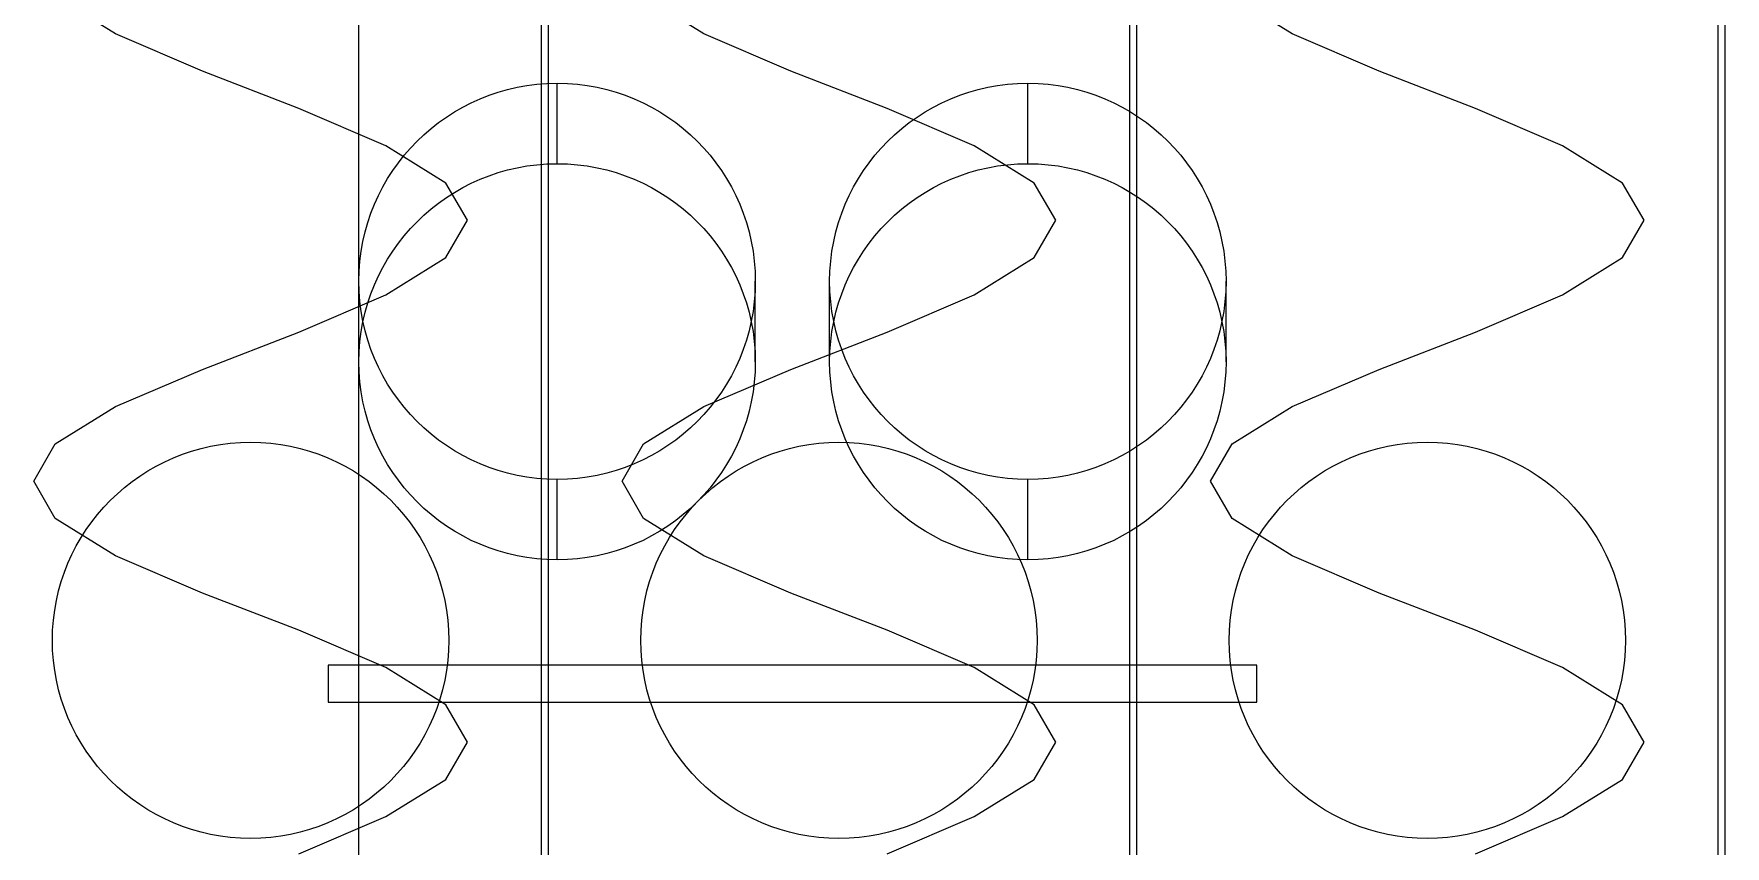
# Model space of a CAD drawing. Header units: metres. Extents: x -14 to 954, y -39 to 888.
# Drawn here: x 297.5 to 570.6, y 306.8 to 438 of the extents above; entities that cross this region are included whole.
import ezdxf

# ---------------------------------------------------------------- set-up
doc = ezdxf.new("R2010")
doc.units = ezdxf.units.M
for name, color, linetype in [('01_CHASIS_PTR_SOLDADO', 4, 'Continuous'), ('07_CHAROLAS_Y_CANALES', 5, 'Continuous'), ('08_RESORTES_HELICOIDALES', 1, 'Continuous'), ('11_CONSOLA_MANOMETROS_PRESOSTATO', 4, 'Continuous'), ('18_BEBIDAS_AGUAS_REFRESCOS_CENTRO', 3, 'Continuous')]:
    doc.layers.add(name, color=color, linetype=linetype)

msp = doc.modelspace()

# ---------------------------------------------------------------- linework, layer by layer
at = {"layer": '01_CHASIS_PTR_SOLDADO'}
for p in [(350, 260), (350, 260, 38.1)]:
    msp.add_line(p, (350, 841.9), dxfattribs=at)
at = {"layer": '07_CHAROLAS_Y_CANALES'}
for p, q in [((379.4, 800, 551.5), (379.4, 150, 551.5)), ((379.4, 800, 611.5), (379.4, 150, 611.5)), ((379.4, 800, 751.5), (379.4, 150, 751.5)), ((379.4, 800, 811.5), (379.4, 150, 811.5)), ((379.4, 800, 951.5), (379.4, 150, 951.5)), ((379.4, 800, 1011.5), (379.4, 150, 1011.5)), ((379.4, 800, 1151.5), (379.4, 150, 1151.5)), ((379.4, 800, 1211.5), (379.4, 150, 1211.5)), ((379.4, 800, 1351.5), (379.4, 150, 1351.5)), ((379.4, 800, 1411.5), (379.4, 150, 1411.5)), ((379.4, 800, 1551.5), (379.4, 150, 1551.5)), ((379.4, 800, 1611.5), (379.4, 150, 1611.5)), ((380.6, 150, 551.5), (380.6, 800, 551.5)), ((380.6, 150, 611.5), (380.6, 800, 551.5)), ((380.6, 150, 751.5), (380.6, 800, 751.5)), ((380.6, 150, 811.5), (380.6, 800, 751.5)), ((380.6, 150, 951.5), (380.6, 800, 951.5)), ((380.6, 150, 1011.5), (380.6, 800, 951.5)), ((380.6, 150, 1151.5), (380.6, 800, 1151.5)), ((380.6, 150, 1211.5), (380.6, 800, 1151.5)), ((380.6, 150, 1351.5), (380.6, 800, 1351.5)), ((380.6, 150, 1411.5), (380.6, 800, 1351.5)), ((380.6, 150, 1551.5), (380.6, 800, 1551.5)), ((380.6, 150, 1611.5), (380.6, 800, 1551.5)), ((474.4, 800, 551.5), (474.4, 150, 551.5)), ((474.4, 800, 611.5), (474.4, 150, 611.5)), ((474.4, 800, 751.5), (474.4, 150, 751.5)), ((474.4, 800, 811.5), (474.4, 150, 811.5)), ((474.4, 800, 951.5), (474.4, 150, 951.5)), ((474.4, 800, 1011.5), (474.4, 150, 1011.5)), ((474.4, 800, 1151.5), (474.4, 150, 1151.5)), ((474.4, 800, 1211.5), (474.4, 150, 1211.5)), ((474.4, 800, 1351.5), (474.4, 150, 1351.5)), ((474.4, 800, 1411.5), (474.4, 150, 1411.5)), ((474.4, 800, 1551.5), (474.4, 150, 1551.5)), ((474.4, 800, 1611.5), (474.4, 150, 1611.5)), ((475.6, 150, 551.5), (475.6, 800, 551.5)), ((475.6, 150, 611.5), (475.6, 800, 551.5)), ((475.6, 150, 751.5), (475.6, 800, 751.5)), ((475.6, 150, 811.5), (475.6, 800, 751.5)), ((475.6, 150, 951.5), (475.6, 800, 951.5)), ((475.6, 150, 1011.5), (475.6, 800, 951.5)), ((475.6, 150, 1151.5), (475.6, 800, 1151.5)), ((475.6, 150, 1211.5), (475.6, 800, 1151.5)), ((475.6, 150, 1351.5), (475.6, 800, 1351.5)), ((475.6, 150, 1411.5), (475.6, 800, 1351.5)), ((475.6, 150, 1551.5), (475.6, 800, 1551.5)), ((475.6, 150, 1611.5), (475.6, 800, 1551.5)), ((569.4, 800, 551.5), (569.4, 150, 551.5)), ((569.4, 800, 611.5), (569.4, 150, 611.5)), ((569.4, 800, 751.5), (569.4, 150, 751.5)), ((569.4, 800, 811.5), (569.4, 150, 811.5)), ((569.4, 800, 951.5), (569.4, 150, 951.5)), ((569.4, 800, 1011.5), (569.4, 150, 1011.5)), ((569.4, 800, 1151.5), (569.4, 150, 1151.5)), ((569.4, 800, 1211.5), (569.4, 150, 1211.5)), ((569.4, 800, 1351.5), (569.4, 150, 1351.5)), ((569.4, 800, 1411.5), (569.4, 150, 1411.5)), ((569.4, 800, 1551.5), (569.4, 150, 1551.5)), ((569.4, 800, 1611.5), (569.4, 150, 1611.5)), ((570.6, 150, 551.5), (570.6, 800, 551.5)), ((570.6, 150, 611.5), (570.6, 800, 551.5)), ((570.6, 150, 751.5), (570.6, 800, 751.5)), ((570.6, 150, 811.5), (570.6, 800, 751.5)), ((570.6, 150, 951.5), (570.6, 800, 951.5)), ((570.6, 150, 1011.5), (570.6, 800, 951.5)), ((570.6, 150, 1151.5), (570.6, 800, 1151.5)), ((570.6, 150, 1211.5), (570.6, 800, 1151.5)), ((570.6, 150, 1351.5), (570.6, 800, 1351.5)), ((570.6, 150, 1411.5), (570.6, 800, 1351.5)), ((570.6, 150, 1551.5), (570.6, 800, 1551.5)), ((570.6, 150, 1611.5), (570.6, 800, 1551.5))]:
    msp.add_line(p, q, dxfattribs=at)
at = {"layer": '08_RESORTES_HELICOIDALES'}
for p, q in [((310.68, 437.96, 616.36), (300.97, 443.98, 604.19)), ((310.68, 437.96, 816.36), (300.97, 443.98, 804.19)), ((310.68, 437.96, 1016.36), (300.97, 443.98, 1004.19)), ((310.68, 437.96, 1216.36), (300.97, 443.98, 1204.19)), ((310.68, 437.96, 1416.36), (300.97, 443.98, 1404.19)), ((310.68, 437.96, 1616.36), (300.97, 443.98, 1604.19)), ((405.68, 437.96, 616.36), (395.97, 443.98, 604.19)), ((405.68, 437.96, 816.36), (395.97, 443.98, 804.19)), ((405.68, 437.96, 1016.36), (395.97, 443.98, 1004.19)), ((405.68, 437.96, 1216.36), (395.97, 443.98, 1204.19)), ((405.68, 437.96, 1416.36), (395.97, 443.98, 1404.19)), ((405.68, 437.96, 1616.36), (395.97, 443.98, 1604.19)), ((500.68, 437.96, 616.36), (490.97, 443.98, 604.19)), ((500.68, 437.96, 816.36), (490.97, 443.98, 804.19)), ((500.68, 437.96, 1016.36), (490.97, 443.98, 1004.19)), ((500.68, 437.96, 1216.36), (490.97, 443.98, 1204.19)), ((500.68, 437.96, 1416.36), (490.97, 443.98, 1404.19)), ((500.68, 437.96, 1616.36), (490.97, 443.98, 1604.19)), ((324.71, 431.94, 623.12), (310.68, 437.96, 616.36)), ((324.71, 431.94, 823.12), (310.68, 437.96, 816.36)), ((324.71, 431.94, 1023.12), (310.68, 437.96, 1016.36)), ((324.71, 431.94, 1223.12), (310.68, 437.96, 1216.36)), ((324.71, 431.94, 1423.12), (310.68, 437.96, 1416.36)), ((324.71, 431.94, 1623.12), (310.68, 437.96, 1616.36)), ((419.71, 431.94, 623.12), (405.68, 437.96, 616.36)), ((419.71, 431.94, 823.12), (405.68, 437.96, 816.36)), ((419.71, 431.94, 1023.12), (405.68, 437.96, 1016.36)), ((419.71, 431.94, 1223.12), (405.68, 437.96, 1216.36)), ((419.71, 431.94, 1423.12), (405.68, 437.96, 1416.36)), ((419.71, 431.94, 1623.12), (405.68, 437.96, 1616.36)), ((514.71, 431.94, 623.12), (500.68, 437.96, 616.36)), ((514.71, 431.94, 823.12), (500.68, 437.96, 816.36)), ((514.71, 431.94, 1023.12), (500.68, 437.96, 1016.36)), ((514.71, 431.94, 1223.12), (500.68, 437.96, 1216.36)), ((514.71, 431.94, 1423.12), (500.68, 437.96, 1416.36)), ((514.71, 431.94, 1623.12), (500.68, 437.96, 1616.36)), ((340.29, 425.92, 623.12), (324.71, 431.94, 623.12)), ((340.29, 425.92, 823.12), (324.71, 431.94, 823.12)), ((340.29, 425.92, 1023.12), (324.71, 431.94, 1023.12)), ((340.29, 425.92, 1223.12), (324.71, 431.94, 1223.12)), ((340.29, 425.92, 1423.12), (324.71, 431.94, 1423.12)), ((340.29, 425.92, 1623.12), (324.71, 431.94, 1623.12)), ((435.29, 425.92, 623.12), (419.71, 431.94, 623.12)), ((435.29, 425.92, 823.12), (419.71, 431.94, 823.12)), ((435.29, 425.92, 1023.12), (419.71, 431.94, 1023.12)), ((435.29, 425.92, 1223.12), (419.71, 431.94, 1223.12)), ((435.29, 425.92, 1423.12), (419.71, 431.94, 1423.12)), ((435.29, 425.92, 1623.12), (419.71, 431.94, 1623.12)), ((530.29, 425.92, 623.12), (514.71, 431.94, 623.12)), ((530.29, 425.92, 823.12), (514.71, 431.94, 823.12)), ((530.29, 425.92, 1023.12), (514.71, 431.94, 1023.12)), ((530.29, 425.92, 1223.12), (514.71, 431.94, 1223.12)), ((530.29, 425.92, 1423.12), (514.71, 431.94, 1423.12)), ((530.29, 425.92, 1623.12), (514.71, 431.94, 1623.12)), ((354.32, 419.9, 616.36), (340.29, 425.92, 623.12)), ((354.32, 419.9, 816.36), (340.29, 425.92, 823.12)), ((354.32, 419.9, 1016.36), (340.29, 425.92, 1023.12)), ((354.32, 419.9, 1216.36), (340.29, 425.92, 1223.12)), ((354.32, 419.9, 1416.36), (340.29, 425.92, 1423.12)), ((354.32, 419.9, 1616.36), (340.29, 425.92, 1623.12)), ((449.32, 419.9, 616.36), (435.29, 425.92, 623.12)), ((449.32, 419.9, 816.36), (435.29, 425.92, 823.12)), ((449.32, 419.9, 1016.36), (435.29, 425.92, 1023.12)), ((449.32, 419.9, 1216.36), (435.29, 425.92, 1223.12)), ((449.32, 419.9, 1416.36), (435.29, 425.92, 1423.12)), ((449.32, 419.9, 1616.36), (435.29, 425.92, 1623.12)), ((544.32, 419.9, 616.36), (530.29, 425.92, 623.12)), ((544.32, 419.9, 816.36), (530.29, 425.92, 823.12)), ((544.32, 419.9, 1016.36), (530.29, 425.92, 1023.12)), ((544.32, 419.9, 1216.36), (530.29, 425.92, 1223.12)), ((544.32, 419.9, 1416.36), (530.29, 425.92, 1423.12)), ((544.32, 419.9, 1616.36), (530.29, 425.92, 1623.12)), ((364.03, 413.88, 604.19), (354.32, 419.9, 616.36)), ((364.03, 413.88, 804.19), (354.32, 419.9, 816.36)), ((364.03, 413.88, 1004.19), (354.32, 419.9, 1016.36)), ((364.03, 413.88, 1204.19), (354.32, 419.9, 1216.36)), ((364.03, 413.88, 1404.19), (354.32, 419.9, 1416.36)), ((364.03, 413.88, 1604.19), (354.32, 419.9, 1616.36)), ((459.03, 413.88, 604.19), (449.32, 419.9, 616.36)), ((459.03, 413.88, 804.19), (449.32, 419.9, 816.36)), ((459.03, 413.88, 1004.19), (449.32, 419.9, 1016.36)), ((459.03, 413.88, 1204.19), (449.32, 419.9, 1216.36)), ((459.03, 413.88, 1404.19), (449.32, 419.9, 1416.36)), ((459.03, 413.88, 1604.19), (449.32, 419.9, 1616.36)), ((554.03, 413.88, 604.19), (544.32, 419.9, 616.36)), ((554.03, 413.88, 804.19), (544.32, 419.9, 816.36)), ((554.03, 413.88, 1004.19), (544.32, 419.9, 1016.36)), ((554.03, 413.88, 1204.19), (544.32, 419.9, 1216.36)), ((554.03, 413.88, 1404.19), (544.32, 419.9, 1416.36)), ((554.03, 413.88, 1604.19), (544.32, 419.9, 1616.36)), ((367.5, 407.86, 589), (364.03, 413.88, 604.19)), ((367.5, 407.86, 789), (364.03, 413.88, 804.19)), ((367.5, 407.86, 989), (364.03, 413.88, 1004.19)), ((367.5, 407.86, 1189), (364.03, 413.88, 1204.19)), ((367.5, 407.86, 1389), (364.03, 413.88, 1404.19)), ((367.5, 407.86, 1589), (364.03, 413.88, 1604.19)), ((462.5, 407.86, 589), (459.03, 413.88, 604.19)), ((462.5, 407.86, 789), (459.03, 413.88, 804.19)), ((462.5, 407.86, 989), (459.03, 413.88, 1004.19)), ((462.5, 407.86, 1189), (459.03, 413.88, 1204.19)), ((462.5, 407.86, 1389), (459.03, 413.88, 1404.19)), ((462.5, 407.86, 1589), (459.03, 413.88, 1604.19)), ((557.5, 407.86, 589), (554.03, 413.88, 604.19)), ((557.5, 407.86, 789), (554.03, 413.88, 804.19)), ((557.5, 407.86, 989), (554.03, 413.88, 1004.19)), ((557.5, 407.86, 1189), (554.03, 413.88, 1204.19)), ((557.5, 407.86, 1389), (554.03, 413.88, 1404.19)), ((557.5, 407.86, 1589), (554.03, 413.88, 1604.19)), ((364.03, 401.84, 573.81), (367.5, 407.86, 589)), ((364.03, 401.84, 773.81), (367.5, 407.86, 789)), ((364.03, 401.84, 973.81), (367.5, 407.86, 989)), ((364.03, 401.84, 1173.81), (367.5, 407.86, 1189)), ((364.03, 401.84, 1373.81), (367.5, 407.86, 1389)), ((364.03, 401.84, 1573.81), (367.5, 407.86, 1589)), ((459.03, 401.84, 573.81), (462.5, 407.86, 589)), ((459.03, 401.84, 773.81), (462.5, 407.86, 789)), ((459.03, 401.84, 973.81), (462.5, 407.86, 989)), ((459.03, 401.84, 1173.81), (462.5, 407.86, 1189)), ((459.03, 401.84, 1373.81), (462.5, 407.86, 1389)), ((459.03, 401.84, 1573.81), (462.5, 407.86, 1589)), ((554.03, 401.84, 573.81), (557.5, 407.86, 589)), ((554.03, 401.84, 773.81), (557.5, 407.86, 789)), ((554.03, 401.84, 973.81), (557.5, 407.86, 989)), ((554.03, 401.84, 1173.81), (557.5, 407.86, 1189)), ((554.03, 401.84, 1373.81), (557.5, 407.86, 1389)), ((554.03, 401.84, 1573.81), (557.5, 407.86, 1589)), ((354.32, 395.82, 561.64), (364.03, 401.84, 573.81)), ((354.32, 395.82, 761.64), (364.03, 401.84, 773.81)), ((354.32, 395.82, 961.64), (364.03, 401.84, 973.81)), ((354.32, 395.82, 1161.64), (364.03, 401.84, 1173.81)), ((354.32, 395.82, 1361.64), (364.03, 401.84, 1373.81)), ((354.32, 395.82, 1561.64), (364.03, 401.84, 1573.81)), ((449.32, 395.82, 561.64), (459.03, 401.84, 573.81)), ((449.32, 395.82, 761.64), (459.03, 401.84, 773.81)), ((449.32, 395.82, 961.64), (459.03, 401.84, 973.81)), ((449.32, 395.82, 1161.64), (459.03, 401.84, 1173.81)), ((449.32, 395.82, 1361.64), (459.03, 401.84, 1373.81)), ((449.32, 395.82, 1561.64), (459.03, 401.84, 1573.81)), ((544.32, 395.82, 561.64), (554.03, 401.84, 573.81)), ((544.32, 395.82, 761.64), (554.03, 401.84, 773.81)), ((544.32, 395.82, 961.64), (554.03, 401.84, 973.81)), ((544.32, 395.82, 1161.64), (554.03, 401.84, 1173.81)), ((544.32, 395.82, 1361.64), (554.03, 401.84, 1373.81)), ((544.32, 395.82, 1561.64), (554.03, 401.84, 1573.81)), ((340.29, 389.8, 554.88), (354.32, 395.82, 561.64)), ((340.29, 389.8, 754.88), (354.32, 395.82, 761.64)), ((340.29, 389.8, 954.88), (354.32, 395.82, 961.64)), ((340.29, 389.8, 1154.88), (354.32, 395.82, 1161.64)), ((340.29, 389.8, 1354.88), (354.32, 395.82, 1361.64)), ((340.29, 389.8, 1554.88), (354.32, 395.82, 1561.64)), ((435.29, 389.8, 554.88), (449.32, 395.82, 561.64)), ((435.29, 389.8, 754.88), (449.32, 395.82, 761.64)), ((435.29, 389.8, 954.88), (449.32, 395.82, 961.64)), ((435.29, 389.8, 1154.88), (449.32, 395.82, 1161.64)), ((435.29, 389.8, 1354.88), (449.32, 395.82, 1361.64)), ((435.29, 389.8, 1554.88), (449.32, 395.82, 1561.64)), ((530.29, 389.8, 554.88), (544.32, 395.82, 561.64)), ((530.29, 389.8, 754.88), (544.32, 395.82, 761.64)), ((530.29, 389.8, 954.88), (544.32, 395.82, 961.64)), ((530.29, 389.8, 1154.88), (544.32, 395.82, 1161.64)), ((530.29, 389.8, 1354.88), (544.32, 395.82, 1361.64)), ((530.29, 389.8, 1554.88), (544.32, 395.82, 1561.64)), ((324.71, 383.78, 554.88), (340.29, 389.8, 554.88)), ((324.71, 383.78, 754.88), (340.29, 389.8, 754.88)), ((324.71, 383.78, 954.88), (340.29, 389.8, 954.88)), ((324.71, 383.78, 1154.88), (340.29, 389.8, 1154.88)), ((324.71, 383.78, 1354.88), (340.29, 389.8, 1354.88)), ((324.71, 383.78, 1554.88), (340.29, 389.8, 1554.88)), ((419.71, 383.78, 554.88), (435.29, 389.8, 554.88)), ((419.71, 383.78, 754.88), (435.29, 389.8, 754.88)), ((419.71, 383.78, 954.88), (435.29, 389.8, 954.88)), ((419.71, 383.78, 1154.88), (435.29, 389.8, 1154.88)), ((419.71, 383.78, 1354.88), (435.29, 389.8, 1354.88)), ((419.71, 383.78, 1554.88), (435.29, 389.8, 1554.88)), ((514.71, 383.78, 554.88), (530.29, 389.8, 554.88)), ((514.71, 383.78, 754.88), (530.29, 389.8, 754.88)), ((514.71, 383.78, 954.88), (530.29, 389.8, 954.88)), ((514.71, 383.78, 1154.88), (530.29, 389.8, 1154.88)), ((514.71, 383.78, 1354.88), (530.29, 389.8, 1354.88)), ((514.71, 383.78, 1554.88), (530.29, 389.8, 1554.88)), ((310.68, 377.76, 561.64), (324.71, 383.78, 554.88)), ((310.68, 377.76, 761.64), (324.71, 383.78, 754.88)), ((310.68, 377.76, 961.64), (324.71, 383.78, 954.88)), ((310.68, 377.76, 1161.64), (324.71, 383.78, 1154.88)), ((310.68, 377.76, 1361.64), (324.71, 383.78, 1354.88)), ((310.68, 377.76, 1561.64), (324.71, 383.78, 1554.88)), ((405.68, 377.76, 561.64), (419.71, 383.78, 554.88)), ((405.68, 377.76, 761.64), (419.71, 383.78, 754.88)), ((405.68, 377.76, 961.64), (419.71, 383.78, 954.88)), ((405.68, 377.76, 1161.64), (419.71, 383.78, 1154.88)), ((405.68, 377.76, 1361.64), (419.71, 383.78, 1354.88)), ((405.68, 377.76, 1561.64), (419.71, 383.78, 1554.88)), ((500.68, 377.76, 561.64), (514.71, 383.78, 554.88)), ((500.68, 377.76, 761.64), (514.71, 383.78, 754.88)), ((500.68, 377.76, 961.64), (514.71, 383.78, 954.88)), ((500.68, 377.76, 1161.64), (514.71, 383.78, 1154.88)), ((500.68, 377.76, 1361.64), (514.71, 383.78, 1354.88)), ((500.68, 377.76, 1561.64), (514.71, 383.78, 1554.88)), ((300.97, 371.73, 573.81), (310.68, 377.76, 561.64)), ((300.97, 371.73, 773.81), (310.68, 377.76, 761.64)), ((300.97, 371.73, 973.81), (310.68, 377.76, 961.64)), ((300.97, 371.73, 1173.81), (310.68, 377.76, 1161.64)), ((300.97, 371.73, 1373.81), (310.68, 377.76, 1361.64)), ((300.97, 371.73, 1573.81), (310.68, 377.76, 1561.64)), ((395.97, 371.73, 573.81), (405.68, 377.76, 561.64)), ((395.97, 371.73, 773.81), (405.68, 377.76, 761.64)), ((395.97, 371.73, 973.81), (405.68, 377.76, 961.64)), ((395.97, 371.73, 1173.81), (405.68, 377.76, 1161.64)), ((395.97, 371.73, 1373.81), (405.68, 377.76, 1361.64)), ((395.97, 371.73, 1573.81), (405.68, 377.76, 1561.64)), ((490.97, 371.73, 573.81), (500.68, 377.76, 561.64)), ((490.97, 371.73, 773.81), (500.68, 377.76, 761.64)), ((490.97, 371.73, 973.81), (500.68, 377.76, 961.64)), ((490.97, 371.73, 1173.81), (500.68, 377.76, 1161.64)), ((490.97, 371.73, 1373.81), (500.68, 377.76, 1361.64)), ((490.97, 371.73, 1573.81), (500.68, 377.76, 1561.64)), ((297.5, 365.71, 589), (300.97, 371.73, 573.81)), ((297.5, 365.71, 789), (300.97, 371.73, 773.81)), ((297.5, 365.71, 989), (300.97, 371.73, 973.81)), ((297.5, 365.71, 1189), (300.97, 371.73, 1173.81)), ((297.5, 365.71, 1389), (300.97, 371.73, 1373.81)), ((297.5, 365.71, 1589), (300.97, 371.73, 1573.81)), ((392.5, 365.71, 589), (395.97, 371.73, 573.81)), ((392.5, 365.71, 789), (395.97, 371.73, 773.81)), ((392.5, 365.71, 989), (395.97, 371.73, 973.81)), ((392.5, 365.71, 1189), (395.97, 371.73, 1173.81)), ((392.5, 365.71, 1389), (395.97, 371.73, 1373.81)), ((392.5, 365.71, 1589), (395.97, 371.73, 1573.81)), ((487.5, 365.71, 589), (490.97, 371.73, 573.81)), ((487.5, 365.71, 789), (490.97, 371.73, 773.81)), ((487.5, 365.71, 989), (490.97, 371.73, 973.81)), ((487.5, 365.71, 1189), (490.97, 371.73, 1173.81)), ((487.5, 365.71, 1389), (490.97, 371.73, 1373.81)), ((487.5, 365.71, 1589), (490.97, 371.73, 1573.81)), ((300.97, 359.69, 604.19), (297.5, 365.71, 589)), ((300.97, 359.69, 804.19), (297.5, 365.71, 789)), ((300.97, 359.69, 1004.19), (297.5, 365.71, 989)), ((300.97, 359.69, 1204.19), (297.5, 365.71, 1189)), ((300.97, 359.69, 1404.19), (297.5, 365.71, 1389)), ((300.97, 359.69, 1604.19), (297.5, 365.71, 1589)), ((395.97, 359.69, 604.19), (392.5, 365.71, 589)), ((395.97, 359.69, 804.19), (392.5, 365.71, 789)), ((395.97, 359.69, 1004.19), (392.5, 365.71, 989)), ((395.97, 359.69, 1204.19), (392.5, 365.71, 1189)), ((395.97, 359.69, 1404.19), (392.5, 365.71, 1389)), ((395.97, 359.69, 1604.19), (392.5, 365.71, 1589)), ((490.97, 359.69, 604.19), (487.5, 365.71, 589)), ((490.97, 359.69, 804.19), (487.5, 365.71, 789)), ((490.97, 359.69, 1004.19), (487.5, 365.71, 989)), ((490.97, 359.69, 1204.19), (487.5, 365.71, 1189)), ((490.97, 359.69, 1404.19), (487.5, 365.71, 1389)), ((490.97, 359.69, 1604.19), (487.5, 365.71, 1589)), ((310.68, 353.67, 616.36), (300.97, 359.69, 604.19)), ((310.68, 353.67, 816.36), (300.97, 359.69, 804.19)), ((310.68, 353.67, 1016.36), (300.97, 359.69, 1004.19)), ((310.68, 353.67, 1216.36), (300.97, 359.69, 1204.19)), ((310.68, 353.67, 1416.36), (300.97, 359.69, 1404.19)), ((310.68, 353.67, 1616.36), (300.97, 359.69, 1604.19)), ((405.68, 353.67, 616.36), (395.97, 359.69, 604.19)), ((405.68, 353.67, 816.36), (395.97, 359.69, 804.19)), ((405.68, 353.67, 1016.36), (395.97, 359.69, 1004.19)), ((405.68, 353.67, 1216.36), (395.97, 359.69, 1204.19)), ((405.68, 353.67, 1416.36), (395.97, 359.69, 1404.19)), ((405.68, 353.67, 1616.36), (395.97, 359.69, 1604.19)), ((500.68, 353.67, 616.36), (490.97, 359.69, 604.19)), ((500.68, 353.67, 816.36), (490.97, 359.69, 804.19)), ((500.68, 353.67, 1016.36), (490.97, 359.69, 1004.19)), ((500.68, 353.67, 1216.36), (490.97, 359.69, 1204.19)), ((500.68, 353.67, 1416.36), (490.97, 359.69, 1404.19)), ((500.68, 353.67, 1616.36), (490.97, 359.69, 1604.19)), ((324.71, 347.65, 623.12), (310.68, 353.67, 616.36)), ((324.71, 347.65, 823.12), (310.68, 353.67, 816.36)), ((324.71, 347.65, 1023.12), (310.68, 353.67, 1016.36)), ((324.71, 347.65, 1223.12), (310.68, 353.67, 1216.36)), ((324.71, 347.65, 1423.12), (310.68, 353.67, 1416.36)), ((324.71, 347.65, 1623.12), (310.68, 353.67, 1616.36)), ((419.71, 347.65, 623.12), (405.68, 353.67, 616.36)), ((419.71, 347.65, 823.12), (405.68, 353.67, 816.36)), ((419.71, 347.65, 1023.12), (405.68, 353.67, 1016.36)), ((419.71, 347.65, 1223.12), (405.68, 353.67, 1216.36)), ((419.71, 347.65, 1423.12), (405.68, 353.67, 1416.36)), ((419.71, 347.65, 1623.12), (405.68, 353.67, 1616.36)), ((514.71, 347.65, 623.12), (500.68, 353.67, 616.36)), ((514.71, 347.65, 823.12), (500.68, 353.67, 816.36)), ((514.71, 347.65, 1023.12), (500.68, 353.67, 1016.36)), ((514.71, 347.65, 1223.12), (500.68, 353.67, 1216.36)), ((514.71, 347.65, 1423.12), (500.68, 353.67, 1416.36)), ((514.71, 347.65, 1623.12), (500.68, 353.67, 1616.36)), ((340.29, 341.63, 623.12), (324.71, 347.65, 623.12)), ((340.29, 341.63, 823.12), (324.71, 347.65, 823.12)), ((340.29, 341.63, 1023.12), (324.71, 347.65, 1023.12)), ((340.29, 341.63, 1223.12), (324.71, 347.65, 1223.12)), ((340.29, 341.63, 1423.12), (324.71, 347.65, 1423.12)), ((340.29, 341.63, 1623.12), (324.71, 347.65, 1623.12)), ((435.29, 341.63, 623.12), (419.71, 347.65, 623.12)), ((435.29, 341.63, 823.12), (419.71, 347.65, 823.12)), ((435.29, 341.63, 1023.12), (419.71, 347.65, 1023.12)), ((435.29, 341.63, 1223.12), (419.71, 347.65, 1223.12)), ((435.29, 341.63, 1423.12), (419.71, 347.65, 1423.12)), ((435.29, 341.63, 1623.12), (419.71, 347.65, 1623.12)), ((530.29, 341.63, 623.12), (514.71, 347.65, 623.12)), ((530.29, 341.63, 823.12), (514.71, 347.65, 823.12)), ((530.29, 341.63, 1023.12), (514.71, 347.65, 1023.12)), ((530.29, 341.63, 1223.12), (514.71, 347.65, 1223.12)), ((530.29, 341.63, 1423.12), (514.71, 347.65, 1423.12)), ((530.29, 341.63, 1623.12), (514.71, 347.65, 1623.12)), ((354.32, 335.61, 616.36), (340.29, 341.63, 623.12)), ((354.32, 335.61, 816.36), (340.29, 341.63, 823.12)), ((354.32, 335.61, 1016.36), (340.29, 341.63, 1023.12)), ((354.32, 335.61, 1216.36), (340.29, 341.63, 1223.12)), ((354.32, 335.61, 1416.36), (340.29, 341.63, 1423.12)), ((354.32, 335.61, 1616.36), (340.29, 341.63, 1623.12)), ((449.32, 335.61, 616.36), (435.29, 341.63, 623.12)), ((449.32, 335.61, 816.36), (435.29, 341.63, 823.12)), ((449.32, 335.61, 1016.36), (435.29, 341.63, 1023.12)), ((449.32, 335.61, 1216.36), (435.29, 341.63, 1223.12)), ((449.32, 335.61, 1416.36), (435.29, 341.63, 1423.12)), ((449.32, 335.61, 1616.36), (435.29, 341.63, 1623.12)), ((544.32, 335.61, 616.36), (530.29, 341.63, 623.12)), ((544.32, 335.61, 816.36), (530.29, 341.63, 823.12)), ((544.32, 335.61, 1016.36), (530.29, 341.63, 1023.12)), ((544.32, 335.61, 1216.36), (530.29, 341.63, 1223.12)), ((544.32, 335.61, 1416.36), (530.29, 341.63, 1423.12)), ((544.32, 335.61, 1616.36), (530.29, 341.63, 1623.12)), ((364.03, 329.59, 604.19), (354.32, 335.61, 616.36)), ((364.03, 329.59, 804.19), (354.32, 335.61, 816.36)), ((364.03, 329.59, 1004.19), (354.32, 335.61, 1016.36)), ((364.03, 329.59, 1204.19), (354.32, 335.61, 1216.36)), ((364.03, 329.59, 1404.19), (354.32, 335.61, 1416.36)), ((364.03, 329.59, 1604.19), (354.32, 335.61, 1616.36)), ((459.03, 329.59, 604.19), (449.32, 335.61, 616.36)), ((459.03, 329.59, 804.19), (449.32, 335.61, 816.36)), ((459.03, 329.59, 1004.19), (449.32, 335.61, 1016.36)), ((459.03, 329.59, 1204.19), (449.32, 335.61, 1216.36)), ((459.03, 329.59, 1404.19), (449.32, 335.61, 1416.36)), ((459.03, 329.59, 1604.19), (449.32, 335.61, 1616.36)), ((554.03, 329.59, 604.19), (544.32, 335.61, 616.36)), ((554.03, 329.59, 804.19), (544.32, 335.61, 816.36)), ((554.03, 329.59, 1004.19), (544.32, 335.61, 1016.36)), ((554.03, 329.59, 1204.19), (544.32, 335.61, 1216.36)), ((554.03, 329.59, 1404.19), (544.32, 335.61, 1416.36)), ((554.03, 329.59, 1604.19), (544.32, 335.61, 1616.36)), ((367.5, 323.57, 589), (364.03, 329.59, 604.19)), ((367.5, 323.57, 789), (364.03, 329.59, 804.19)), ((367.5, 323.57, 989), (364.03, 329.59, 1004.19)), ((367.5, 323.57, 1189), (364.03, 329.59, 1204.19)), ((367.5, 323.57, 1389), (364.03, 329.59, 1404.19)), ((367.5, 323.57, 1589), (364.03, 329.59, 1604.19)), ((462.5, 323.57, 589), (459.03, 329.59, 604.19)), ((462.5, 323.57, 789), (459.03, 329.59, 804.19)), ((462.5, 323.57, 989), (459.03, 329.59, 1004.19)), ((462.5, 323.57, 1189), (459.03, 329.59, 1204.19)), ((462.5, 323.57, 1389), (459.03, 329.59, 1404.19)), ((462.5, 323.57, 1589), (459.03, 329.59, 1604.19)), ((557.5, 323.57, 589), (554.03, 329.59, 604.19)), ((557.5, 323.57, 789), (554.03, 329.59, 804.19)), ((557.5, 323.57, 989), (554.03, 329.59, 1004.19)), ((557.5, 323.57, 1189), (554.03, 329.59, 1204.19)), ((557.5, 323.57, 1389), (554.03, 329.59, 1404.19)), ((557.5, 323.57, 1589), (554.03, 329.59, 1604.19)), ((364.03, 317.55, 573.81), (367.5, 323.57, 589)), ((364.03, 317.55, 773.81), (367.5, 323.57, 789)), ((364.03, 317.55, 973.81), (367.5, 323.57, 989)), ((364.03, 317.55, 1173.81), (367.5, 323.57, 1189)), ((364.03, 317.55, 1373.81), (367.5, 323.57, 1389)), ((364.03, 317.55, 1573.81), (367.5, 323.57, 1589)), ((459.03, 317.55, 573.81), (462.5, 323.57, 589)), ((459.03, 317.55, 773.81), (462.5, 323.57, 789)), ((459.03, 317.55, 973.81), (462.5, 323.57, 989)), ((459.03, 317.55, 1173.81), (462.5, 323.57, 1189)), ((459.03, 317.55, 1373.81), (462.5, 323.57, 1389)), ((459.03, 317.55, 1573.81), (462.5, 323.57, 1589)), ((554.03, 317.55, 573.81), (557.5, 323.57, 589)), ((554.03, 317.55, 773.81), (557.5, 323.57, 789)), ((554.03, 317.55, 973.81), (557.5, 323.57, 989)), ((554.03, 317.55, 1173.81), (557.5, 323.57, 1189)), ((554.03, 317.55, 1373.81), (557.5, 323.57, 1389)), ((554.03, 317.55, 1573.81), (557.5, 323.57, 1589)), ((354.32, 311.53, 561.64), (364.03, 317.55, 573.81)), ((354.32, 311.53, 761.64), (364.03, 317.55, 773.81)), ((354.32, 311.53, 961.64), (364.03, 317.55, 973.81)), ((354.32, 311.53, 1161.64), (364.03, 317.55, 1173.81)), ((354.32, 311.53, 1361.64), (364.03, 317.55, 1373.81)), ((354.32, 311.53, 1561.64), (364.03, 317.55, 1573.81)), ((449.32, 311.53, 561.64), (459.03, 317.55, 573.81)), ((449.32, 311.53, 761.64), (459.03, 317.55, 773.81)), ((449.32, 311.53, 961.64), (459.03, 317.55, 973.81)), ((449.32, 311.53, 1161.64), (459.03, 317.55, 1173.81)), ((449.32, 311.53, 1361.64), (459.03, 317.55, 1373.81)), ((449.32, 311.53, 1561.64), (459.03, 317.55, 1573.81)), ((544.32, 311.53, 561.64), (554.03, 317.55, 573.81)), ((544.32, 311.53, 761.64), (554.03, 317.55, 773.81)), ((544.32, 311.53, 961.64), (554.03, 317.55, 973.81)), ((544.32, 311.53, 1161.64), (554.03, 317.55, 1173.81)), ((544.32, 311.53, 1361.64), (554.03, 317.55, 1373.81)), ((544.32, 311.53, 1561.64), (554.03, 317.55, 1573.81)), ((340.29, 305.51, 554.88), (354.32, 311.53, 561.64)), ((340.29, 305.51, 754.88), (354.32, 311.53, 761.64)), ((340.29, 305.51, 954.88), (354.32, 311.53, 961.64)), ((340.29, 305.51, 1154.88), (354.32, 311.53, 1161.64)), ((340.29, 305.51, 1354.88), (354.32, 311.53, 1361.64)), ((340.29, 305.51, 1554.88), (354.32, 311.53, 1561.64)), ((435.29, 305.51, 554.88), (449.32, 311.53, 561.64)), ((435.29, 305.51, 754.88), (449.32, 311.53, 761.64)), ((435.29, 305.51, 954.88), (449.32, 311.53, 961.64)), ((435.29, 305.51, 1154.88), (449.32, 311.53, 1161.64)), ((435.29, 305.51, 1354.88), (449.32, 311.53, 1361.64)), ((435.29, 305.51, 1554.88), (449.32, 311.53, 1561.64)), ((530.29, 305.51, 554.88), (544.32, 311.53, 561.64)), ((530.29, 305.51, 754.88), (544.32, 311.53, 761.64)), ((530.29, 305.51, 954.88), (544.32, 311.53, 961.64)), ((530.29, 305.51, 1154.88), (544.32, 311.53, 1161.64)), ((530.29, 305.51, 1354.88), (544.32, 311.53, 1361.64)), ((530.29, 305.51, 1554.88), (544.32, 311.53, 1561.64))]:
    msp.add_line(p, q, dxfattribs=at)
at = {"layer": '11_CONSOLA_MANOMETROS_PRESOSTATO'}
for p, q in [((382, 417, 235), (382, 430, 235)), ((458, 417, 235), (458, 430, 235)), ((350, 385, 235), (350, 398, 235)), ((414, 385, 235), (414, 398, 235)), ((426, 385, 235), (426, 398, 235)), ((490, 385, 235), (490, 398, 235)), ((382, 353, 235), (382, 366, 235)), ((458, 353, 235), (458, 366, 235)), ((495, 336, 70), (345, 336, 70)), ((345, 336, 70), (345, 330, 70)), ((495, 336, 70), (345, 336, 190)), ((345, 336, 190), (345, 330, 190)), ((345, 336, 70), (345, 336, 190)), ((495, 330, 70), (495, 336, 70)), ((495, 330, 190), (495, 336, 70)), ((495, 336, 70), (495, 336, 70)), ((345, 330, 70), (495, 330, 70)), ((345, 330, 190), (495, 330, 190)), ((345, 330, 70), (345, 330, 190)), ((495, 330, 70), (495, 330, 190))]:
    msp.add_line(p, q, dxfattribs=at)
for centre in [(382, 398, 235), (458, 398, 235), (382, 385, 235), (458, 385, 235)]:
    msp.add_circle(centre, 32, dxfattribs=at)
at = {"layer": '18_BEBIDAS_AGUAS_REFRESCOS_CENTRO'}
for p, q in [((332.5, 372, 553), (332.5, 372, 710)), ((332.5, 372, 753), (332.5, 372, 910)), ((332.5, 372, 953), (332.5, 372, 1110)), ((332.5, 372, 1153), (332.5, 372, 1310)), ((332.5, 372, 1353), (332.5, 372, 1510)), ((332.5, 372, 1553), (332.5, 372, 1710)), ((427.5, 372, 553), (427.5, 372, 710)), ((427.5, 372, 753), (427.5, 372, 910)), ((427.5, 372, 953), (427.5, 372, 1110)), ((427.5, 372, 1153), (427.5, 372, 1310)), ((427.5, 372, 1353), (427.5, 372, 1510)), ((427.5, 372, 1553), (427.5, 372, 1710)), ((522.5, 372, 553), (522.5, 372, 710)), ((522.5, 372, 753), (522.5, 372, 910)), ((522.5, 372, 953), (522.5, 372, 1110)), ((522.5, 372, 1153), (522.5, 372, 1310)), ((522.5, 372, 1353), (522.5, 372, 1510)), ((522.5, 372, 1553), (522.5, 372, 1710)), ((300.5, 340, 553), (300.5, 340, 710)), ((300.5, 340, 753), (300.5, 340, 910)), ((300.5, 340, 953), (300.5, 340, 1110)), ((300.5, 340, 1153), (300.5, 340, 1310)), ((300.5, 340, 1353), (300.5, 340, 1510)), ((300.5, 340, 1553), (300.5, 340, 1710)), ((364.5, 340, 553), (364.5, 340, 710)), ((364.5, 340, 753), (364.5, 340, 910)), ((364.5, 340, 953), (364.5, 340, 1110)), ((364.5, 340, 1153), (364.5, 340, 1310)), ((364.5, 340, 1353), (364.5, 340, 1510)), ((364.5, 340, 1553), (364.5, 340, 1710)), ((395.5, 340, 553), (395.5, 340, 710)), ((395.5, 340, 753), (395.5, 340, 910)), ((395.5, 340, 953), (395.5, 340, 1110)), ((395.5, 340, 1153), (395.5, 340, 1310)), ((395.5, 340, 1353), (395.5, 340, 1510)), ((395.5, 340, 1553), (395.5, 340, 1710)), ((459.5, 340, 553), (459.5, 340, 710)), ((459.5, 340, 753), (459.5, 340, 910)), ((459.5, 340, 953), (459.5, 340, 1110)), ((459.5, 340, 1153), (459.5, 340, 1310)), ((459.5, 340, 1353), (459.5, 340, 1510)), ((459.5, 340, 1553), (459.5, 340, 1710)), ((490.5, 340, 553), (490.5, 340, 710)), ((490.5, 340, 753), (490.5, 340, 910)), ((490.5, 340, 953), (490.5, 340, 1110)), ((490.5, 340, 1153), (490.5, 340, 1310)), ((490.5, 340, 1353), (490.5, 340, 1510)), ((490.5, 340, 1553), (490.5, 340, 1710)), ((554.5, 340, 553), (554.5, 340, 710)), ((554.5, 340, 753), (554.5, 340, 910)), ((554.5, 340, 953), (554.5, 340, 1110)), ((554.5, 340, 1153), (554.5, 340, 1310)), ((554.5, 340, 1353), (554.5, 340, 1510)), ((554.5, 340, 1553), (554.5, 340, 1710)), ((332.5, 308, 553), (332.5, 308, 710)), ((332.5, 308, 753), (332.5, 308, 910)), ((332.5, 308, 953), (332.5, 308, 1110)), ((332.5, 308, 1153), (332.5, 308, 1310)), ((332.5, 308, 1353), (332.5, 308, 1510)), ((332.5, 308, 1553), (332.5, 308, 1710)), ((427.5, 308, 553), (427.5, 308, 710)), ((427.5, 308, 753), (427.5, 308, 910)), ((427.5, 308, 953), (427.5, 308, 1110)), ((427.5, 308, 1153), (427.5, 308, 1310)), ((427.5, 308, 1353), (427.5, 308, 1510)), ((427.5, 308, 1553), (427.5, 308, 1710)), ((522.5, 308, 553), (522.5, 308, 710)), ((522.5, 308, 753), (522.5, 308, 910)), ((522.5, 308, 953), (522.5, 308, 1110)), ((522.5, 308, 1153), (522.5, 308, 1310)), ((522.5, 308, 1353), (522.5, 308, 1510)), ((522.5, 308, 1553), (522.5, 308, 1710))]:
    msp.add_line(p, q, dxfattribs=at)
for centre in [(332.5, 340, 553), (332.5, 340, 710), (332.5, 340, 753), (332.5, 340, 910), (332.5, 340, 953), (332.5, 340, 1110), (332.5, 340, 1153), (332.5, 340, 1310), (332.5, 340, 1353), (332.5, 340, 1510), (332.5, 340, 1553), (332.5, 340, 1710), (427.5, 340, 553), (427.5, 340, 710), (427.5, 340, 753), (427.5, 340, 910), (427.5, 340, 953), (427.5, 340, 1110), (427.5, 340, 1153), (427.5, 340, 1310), (427.5, 340, 1353), (427.5, 340, 1510), (427.5, 340, 1553), (427.5, 340, 1710), (522.5, 340, 553), (522.5, 340, 710), (522.5, 340, 753), (522.5, 340, 910), (522.5, 340, 953), (522.5, 340, 1110), (522.5, 340, 1153), (522.5, 340, 1310), (522.5, 340, 1353), (522.5, 340, 1510), (522.5, 340, 1553), (522.5, 340, 1710)]:
    msp.add_circle(centre, 32, dxfattribs=at)

doc.saveas('drawing.dxf')
